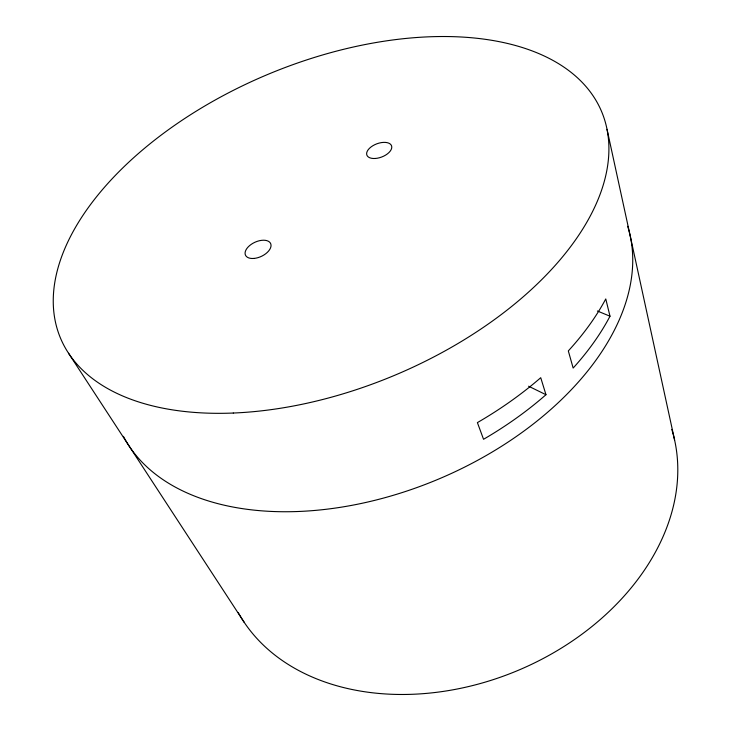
<?xml version="1.0" encoding="UTF-8"?>
<svg xmlns="http://www.w3.org/2000/svg" width="731" height="731" viewBox="0 0 731 731"><rect width="100%" height="100%" fill="white"/><g stroke="black" fill="none" stroke-linecap="round" stroke-linejoin="round"><path stroke-width="1.1" d="M597.401 311.004L610.001 316.212A276.3 169.089 -22.7 0 1 573.15 368.058L568.316 350.907A279.434 168.157 -22.7 0 0 605.771 298.924L610.001 316.212M528.586 386.206L545.975 394.713A276.3 169.089 -22.7 0 1 483.547 439.285L477.398 422.609A279.434 168.157 -22.7 0 0 540.73 377.699L545.975 394.713M68.55 353.256L244.218 622.355M607.032 129.341L674.622 440.135M627.682 226.318A273.531 169.866 -22.7 0 1 436.937 479.774A273.531 169.866 -22.7 0 1 123.411 436.343M671.789 429.417A236.012 175.531 -22.7 0 1 518.48 670.217A236.012 175.531 -22.7 0 1 238.187 612.477M233.28 413.033A293.314 163.26 -22.7 0 0 605.186 121.73A293.314 163.26 -22.7 0 0 154.753 140.014A293.314 163.26 -22.7 0 0 233.28 413.033M253.831 258.445A13.862 7.758 -24.9 0 0 270.808 243.971A13.862 7.758 -24.9 0 0 249.536 245.653A13.862 7.758 -24.9 0 0 253.831 258.445M375.131 158.481A13.195 7.036 -20.8 0 0 391.551 145.798A13.195 7.036 -20.8 0 0 370.928 147.041A13.195 7.036 -20.8 0 0 375.131 158.481"/></g></svg>
